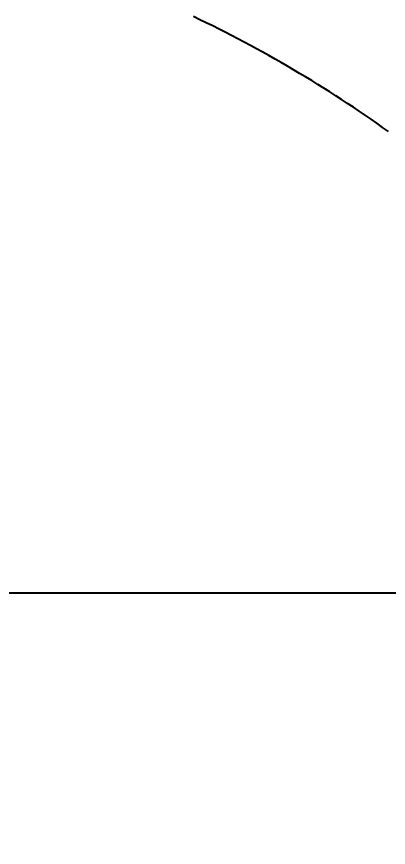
# Model space of a CAD drawing. Header units: millimetres. Extents: x 5828 to 6704, y 123 to 421.
# Drawn here: x 6605.621 to 6607.167, y 224.352 to 227.811 of the extents above; entities that cross this region are included whole.
import ezdxf

# ---------------------------------------------------------------- set-up
doc = ezdxf.new("R2010")
doc.units = ezdxf.units.MM
doc.linetypes.add('BANKLINE1', pattern=[5.5, 4, -1.5])
doc.linetypes.add('CENTER', pattern=[0.6, 0.375, -0.075, 0.075, -0.075])
doc.layers.add('00_COMPONENTS', color=7, linetype='BANKLINE1')
doc.layers.add('外形图', color=7, linetype='Continuous')
doc.styles.add('微软雅黑', font='msyh.ttc', dxfattribs={"height": 2.1})
doc.dimstyles.new('尺寸标注_1_20比例', dxfattribs={"dimtxt": 2.1, "dimasz": 1.7, "dimexe": 0.5, "dimexo": 0.4, "dimgap": 0.5, "dimtad": 1, "dimdec": 1, "dimlfac": 20, "dimdsep": 46, "dimtxsty": '微软雅黑', "dimcen": 0.09, "dimadec": 0, "dimazin": 0, "dimtp": 0.01, "dimtm": 0.01, "dimtfac": 1, "dimtdec": 1, "dimtofl": 0, "dimtmove": 0, "dimatfit": 3, "dimfxl": 1, "dimtolj": 1, "dimarcsym": 0})

# ---------------------------------------------------------------- blocks, each defined once
blk = doc.blocks.new('*D1343')
at = {"layer": '00_COMPONENTS', "color": 0, "linetype": 'ByBlock', "lineweight": -2, "ltscale": 20}
for p, q in [((6653.3579, 230.9586), (6652.3016, 230.7777)), ((6587.1377, 225.4111), (6589.1561, 225.4111))]:
    blk.add_line(p, q, dxfattribs=at)
blk.add_arc((6620.9569, 225.4111), 32.3008, 12.73149, 176.98416, dxfattribs=at)
at = {"layer": '00_COMPONENTS', "color": 0}
for points in [[(6652.1856, 232.4744), (6652.7414, 232.5847), (6652.7944, 230.8621)], [(6588.4176, 227.1179), (6588.9841, 227.103), (6588.6561, 225.4111)]]:
    blk.add_solid(points, dxfattribs=at)
at = {"layer": 'Defpoints', "color": 0}
for p in [(6633.8487, 255.0277), (6653.7522, 231.0261), (6586.7377, 225.4111), (6620.9569, 225.4111)]:
    blk.add_point(p, dxfattribs=at)
at = {"layer": '00_COMPONENTS', "color": 0, "insert": (6618.0869, 259.1808), "char_height": 2.1, "attachment_point": 5, "rotation": 4.8578, "style": '微软雅黑'}
blk.add_mtext('\\A1;-170°', dxfattribs=at)
blk = doc.blocks.new('*D1344')
at = {"layer": '00_COMPONENTS', "color": 0, "linetype": 'ByBlock', "lineweight": -2, "ltscale": 20}
for p, q in [((6589.207, 225.4111), (6588.1213, 225.4111)), ((6653.3579, 219.8635), (6652.3359, 220.0385))]:
    blk.add_line(p, q, dxfattribs=at)
blk.add_arc((6620.9569, 225.4111), 32.3356, 183.01259, 347.27176, dxfattribs=at)
at = {"layer": '00_COMPONENTS', "color": 0}
for points in [[(6588.9492, 223.7191), (6588.3827, 223.7042), (6588.6213, 225.4111)], [(6652.7758, 218.2315), (6652.22, 218.3418), (6652.8288, 219.9541)]]:
    blk.add_solid(points, dxfattribs=at)
at = {"layer": 'Defpoints', "color": 0}
for p in [(6589.607, 225.4111), (6620.9569, 225.4111), (6653.7522, 219.796), (6603.2329, 198.3657)]:
    blk.add_point(p, dxfattribs=at)
at = {"layer": '00_COMPONENTS', "color": 0, "insert": (6618.3533, 194.7765), "char_height": 2.1, "attachment_point": 5, "rotation": 355.1422, "style": '微软雅黑'}
blk.add_mtext('\\A1;+170°', dxfattribs=at)

msp = doc.modelspace()

# ---------------------------------------------------------------- linework, layer by layer
at = {"layer": '00_COMPONENTS', "linetype": 'CENTER', "ltscale": 5}
msp.add_line((6670.4113, 225.4111), (6571.5025, 225.4111), dxfattribs=at)
at = {"layer": '外形图', "linetype": 'Continuous'}
msp.add_arc((6604.0576, 222.9876), 5.3434, 54.413, 64.5142, dxfattribs=at)

# ---------------------------------------------------------------- dimensions: what is measured, and where the dimension line sits
at = {"layer": '00_COMPONENTS', "linetype": 'ByBlock', "ltscale": 20}
for base, p1, p2, text, picture, middle in [((6633.8487, 255.0277), (6586.7377, 225.4111), (6653.7522, 231.0261), '\\A1;-170°', '*D1343', (6618.0869, 259.1808)), ((6603.2329, 198.3657), (6589.607, 225.4111), (6653.7522, 219.796), '\\A1;+170°', '*D1344', (6618.3533, 194.7765))]:
    dim = msp.add_angular_dim_3p(base=base, center=(6620.9569, 225.4111), p1=p1, p2=p2, text=text, dimstyle='尺寸标注_1_20比例', dxfattribs=at)
    dim.commit()
    dim.dimension.update_dxf_attribs({"geometry": picture, "text_midpoint": middle})

doc.saveas('drawing.dxf')
